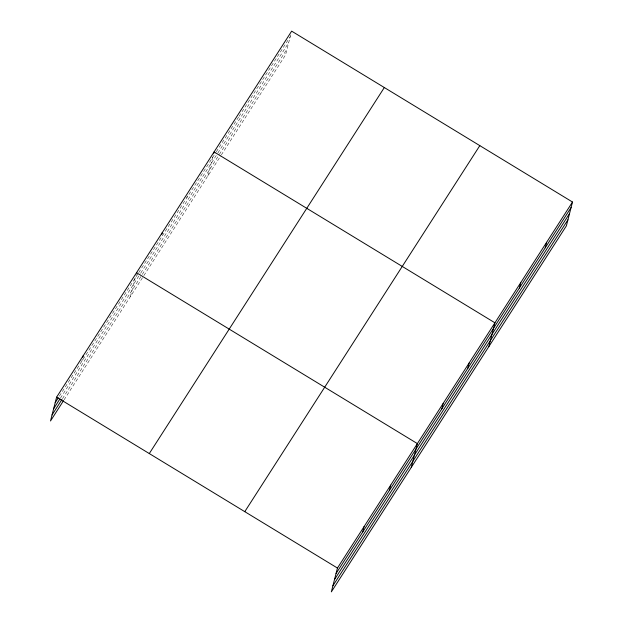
<?xml version="1.0" encoding="UTF-8"?>
<svg xmlns="http://www.w3.org/2000/svg" width="623" height="623" viewBox="0 0 623 623"><rect width="100%" height="100%" fill="white"/><g stroke="black" fill="none" stroke-linecap="round" stroke-linejoin="round"><path stroke-width="0.47" stroke-dasharray="3.12 2.34" d="M81.839 361.184L82.306 359.354M130.417 296.525L136.289 273.637M186.822 197.693L187.297 195.863M207.981 175.741L213.152 155.602M290.707 34.81L285.544 54.949L221.422 154.8M59.38 396.158L138.22 273.388M138.734 272.578L215.784 152.596M216.298 151.794L238.531 117.171M239.053 116.361L290.24 36.64M60.439 398.136L140.284 273.793M140.806 272.983L217.334 153.811M217.848 153.001L288.69 42.683M62.495 398.665L141.787 275.187M142.309 274.377L218.837 155.205M219.351 154.395L287.094 48.906M64.083 399.826L143.345 276.394M143.858 275.592L220.908 155.61"/><path stroke-width="0.93" d="M572.498 202.023L337.456 568.051L331.35 591.85L566.393 225.83L572.498 202.023L291.65 31.15L56.607 397.17L50.502 420.977L63.554 400.636M82.781 357.524L83.248 355.694M161.91 234.295L162.377 232.465M213.619 153.772L214.086 151.934L494.935 322.815L488.829 346.614M362.687 532.058L364.097 526.567M389.328 490.574L390.738 485.083M411.266 467.406L417.371 443.599L136.523 272.726M441.816 408.828L443.226 403.338M467.671 368.567L469.08 363.077M519.38 288.044L520.789 282.554M545.234 247.783L546.644 242.285M55.198 402.668L58.336 397.786M53.648 408.711L59.917 398.946M52.052 414.934L61.973 399.475M149.294 453.56L384.329 87.539M244.777 511.662L479.819 145.634M336.046 573.542L571.089 207.521M334.496 579.585L569.539 213.557M332.9 585.807L567.942 219.787M56.607 397.17L337.456 568.051"/></g></svg>
